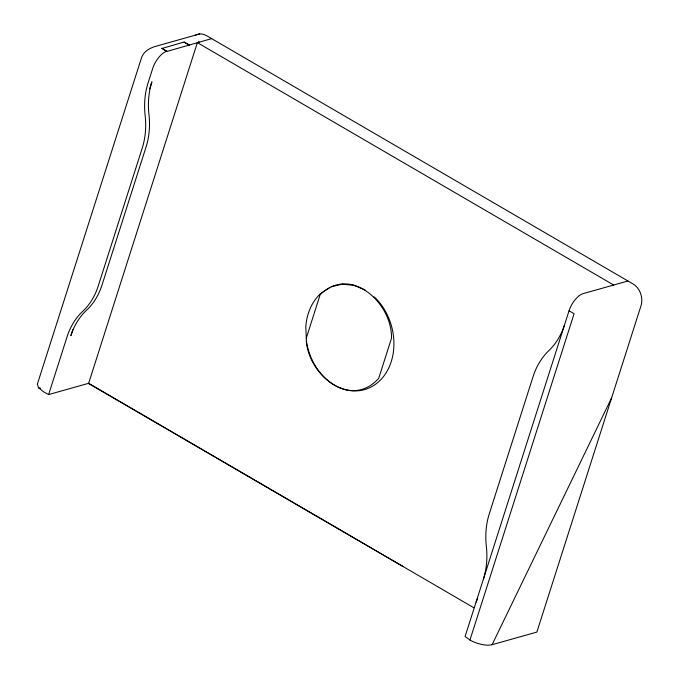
<?xml version="1.0" encoding="UTF-8"?>
<svg xmlns="http://www.w3.org/2000/svg" width="679" height="679" viewBox="0 0 679 679"><rect width="100%" height="100%" fill="white"/><g stroke="black" fill="none" stroke-linecap="round" stroke-linejoin="round"><path stroke-width="1.02" d="M306.288 338.091L306.365 341.07C308.606 374.825 350.389 409.726 378.704 378.356L391.477 338.312C392.555 303.632 350.797 264.394 320.115 294.788L306.288 338.091L305.813 326.548A54.125 43.261 74.3 0 1 321.49 292.81L329.103 288.1M199.677 33.95L155.067 46.511C148.871 48.396 142.98 52.105 141.207 58.725L37.379 384.076L38.508 387.751L43.532 391.783L48.625 394.575L67.085 336.733A70.005 55.95 74.3 0 1 82.643 311.406A70.005 55.95 74.3 0 0 98.209 286.088L142.2 148.234A70.005 55.95 74.3 0 0 145.145 115.574A70.005 55.95 74.3 0 1 148.09 82.906L152.716 68.409A16.474 7.63 -59.8 0 1 166.873 51.231L161.823 48.294L166.796 51.477L211.653 38.618M72.823 329.612L70.896 335.655A70.005 55.95 74.3 0 1 86.454 310.337A70.005 55.95 74.3 0 0 102.02 285.01L146.01 147.165A70.005 55.95 74.3 0 0 148.956 114.496A70.005 55.95 74.3 0 1 151.901 81.836L149.652 88.881M161.746 48.54L184.213 41.988L189.263 44.924M48.625 394.575L88.643 383.304L197.36 42.641L613.68 285.019M627.965 280.996L583.193 293.608A16.474 7.63 -59.8 0 0 569.036 310.787L465.098 636.486L469.944 640.034A16.474 6.306 17.7 0 0 492.088 644.694L536.868 632.081L641.001 305.771A16.474 13.164 74.3 0 0 633.015 283.932L206.603 35.681A16.474 13.164 74.3 0 0 194.975 35.41M469.944 640.034L574.086 313.723L569.036 310.787M476.047 602.163L477.77 598.454M492.088 644.694L611.626 397.826M331.131 286.776L342.224 284.212L353.742 285.273L364.988 289.891M38.508 387.751L40.57 388.201M198.463 41.64L199.261 42.106M184.136 42.234L189.186 45.17M88.567 383.482L402.817 566.379M88.643 383.304L473.908 607.807M373.976 296.85L375.198 297.767A54.125 43.261 74.3 0 1 373.637 385.545A54.125 43.261 74.3 0 1 306.382 341.087M483.406 579.111A70.005 55.95 74.3 0 0 486.351 546.442A70.005 55.95 74.3 0 1 489.296 513.774L533.066 376.633A73.247 58.547 74.3 0 1 548.853 350.602A73.29 58.581 74.3 0 0 564.41 325.283"/></g></svg>
